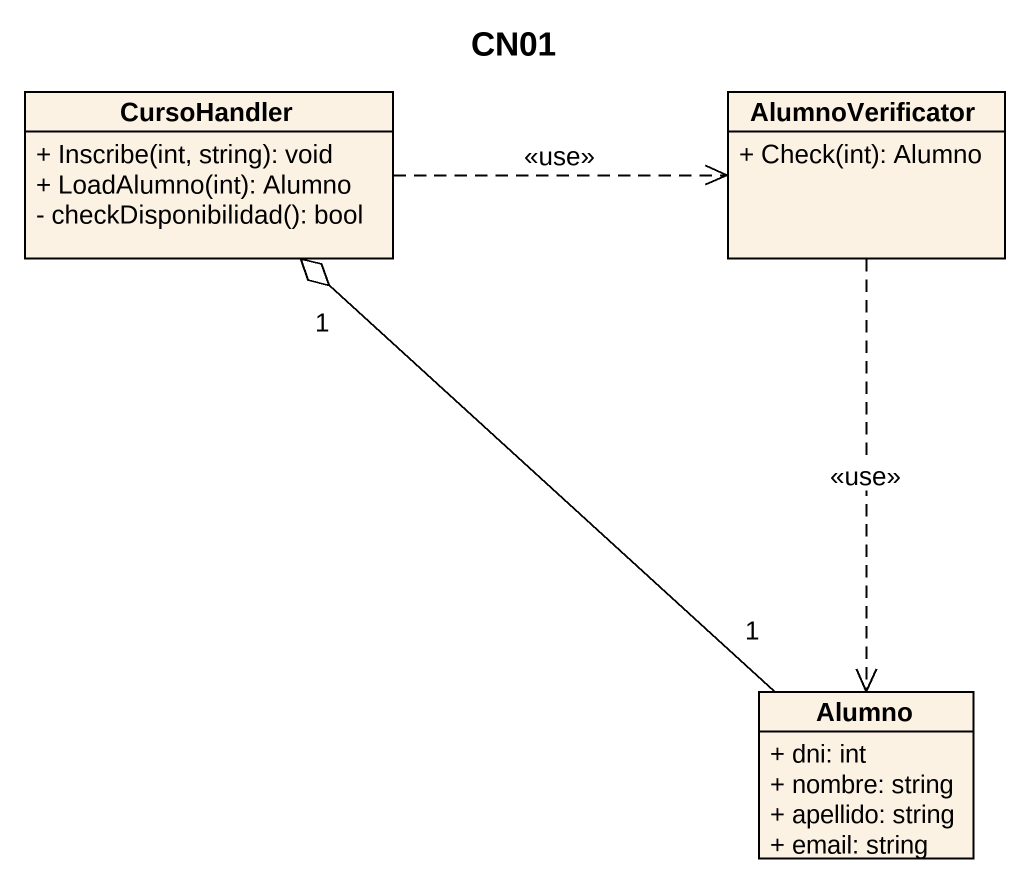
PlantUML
@startuml
title CN01
hide circle
hide empty members
skinparam classAttributeIconSize 0
class CursoHandler {
  + Inscribe(int, string): void
  + LoadAlumno(int): Alumno
  - checkDisponibilidad(): bool
}
class AlumnoVerificator {
  + Check(int): Alumno
}
class Alumno {
  + dni: int
  + nombre: string
  + apellido: string
  + email: string
}
CursoHandler .right.> AlumnoVerificator : <<use>>
AlumnoVerificator ..> Alumno : <<use>>
Alumno "1" -up-o "1" CursoHandler
@enduml
